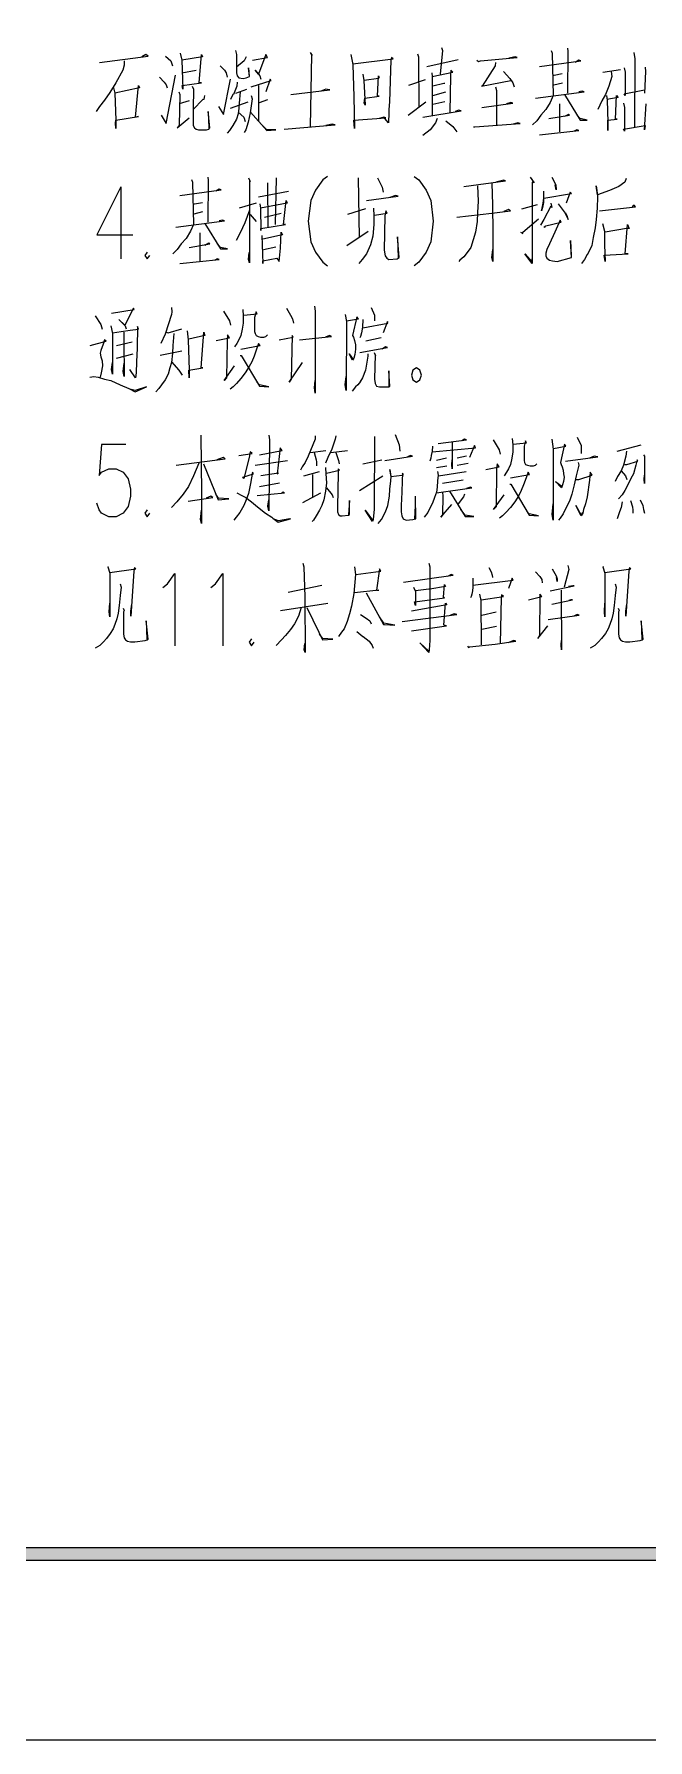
# Model space of a CAD drawing. Header units: millimetres. Extents: x 0 to 586, y 0 to 414.
# Drawn here: x 367.3 to 399.9, y 0 to 90.4 of the extents above; entities that cross this region are included whole.
import ezdxf

# ---------------------------------------------------------------- set-up
doc = ezdxf.new("R2010")
doc.units = ezdxf.units.MM

msp = doc.modelspace()

# ---------------------------------------------------------------- hatches: boundary and pattern name
h = msp.add_hatch(color=0)
h.dxf.hatch_style = 2
h.paths.add_polyline_path([(24.302861, 9.514417), (24.994306, 10.205861), (575.429944, 10.205861), (576.117861, 9.514417)])

# ---------------------------------------------------------------- linework, layer by layer
at = {"color": 0, "lineweight": 0}
for points in [[(0, 0), (585.632278, 0), (585.632278, 414.0835), (0, 414.0835)], [(387.861528, 72.365306), (387.787444, 72.629889), (387.604, 72.73925), (387.417028, 72.629889), (387.342944, 72.365306), (387.417028, 72.10425), (387.604, 71.994889), (387.787444, 72.10425)], [(24.302861, 9.514417), (24.994306, 10.205861), (575.429944, 10.205861), (576.117861, 9.514417)]]:
    msp.add_lwpolyline(points, close=True, dxfattribs=at)
for points in [[(378.001389, 89.577333), (378.054306, 89.355083), (378.054306, 88.384944), (378.103694, 88.236778), (378.184833, 88.123889), (378.417667, 88.088611), (378.572889, 88.123889), (378.756333, 88.197972), (378.703417, 88.646), (378.731639, 88.197972)], [(388.930444, 89.7255), (388.983361, 89.577333), (388.852833, 88.310861)], [(394.74775, 89.577333), (394.797139, 89.429167), (394.850056, 87.192556), (394.694833, 86.818611), (394.458472, 86.448194), (394.197417, 86.148333), (393.989278, 85.852), (393.756444, 85.626222)], [(395.608528, 89.690222), (395.633222, 89.538528), (395.608528, 87.305444)], [(372.106472, 89.019944), (372.106472, 88.794167), (372.028861, 88.533111), (371.661972, 87.862833), (371.348, 87.340722), (371.06225, 86.9315), (370.801194, 86.596361), (370.61775, 86.335306)], [(370.801194, 88.942333), (373.383528, 89.281), (373.253, 89.355083), (373.044861, 89.242194)], [(374.297222, 89.281), (374.582972, 89.019944), (374.660583, 88.758889)], [(375.080389, 89.429167), (375.158, 89.055222), (375.210917, 87.527694), (375.182694, 87.714667), (376.202222, 87.862833), (376.071694, 87.862833), (376.202222, 89.355083), (376.251611, 89.242194), (375.158, 89.055222)], [(377.193528, 88.758889), (377.426361, 88.533111), (377.503972, 88.384944), (377.556889, 88.162694)], [(378.572889, 89.242194), (378.470583, 89.019944), (378.054306, 88.684806)], [(378.915083, 89.055222), (379.694722, 89.203389), (379.617111, 89.355083), (379.225528, 88.310861), (379.042083, 88.533111), (379.303139, 88.236778), (379.356056, 88.049806)], [(381.966611, 89.464444), (382.068917, 89.316278), (382.044222, 89.355083), (381.966611, 85.516861)], [(384.129139, 89.355083), (384.234972, 88.832972), (384.287889, 87.118472), (384.312583, 85.442778), (384.287889, 85.887278), (385.981222, 86.000167), (385.878917, 86.038972), (385.617861, 85.961361)], [(384.234972, 88.86825), (386.372806, 89.129306), (386.2705, 89.203389), (386.242278, 89.055222), (386.164667, 86.857417), (386.139972, 86.448194), (386.139972, 86.148333), (386.11175, 85.887278), (386.11175, 85.739111), (385.928306, 85.961361)], [(387.649861, 89.390361), (387.702778, 89.242194), (387.702778, 89.129306), (387.731, 86.557556)], [(388.147278, 88.720083), (389.815917, 89.094028)], [(390.807222, 89.055222), (390.884833, 88.981139), (390.990667, 89.019944), (392.945056, 89.203389), (392.84275, 89.242194), (392.504083, 89.168111)], [(391.798528, 88.942333), (391.773833, 88.758889), (391.092972, 87.675861), (391.043583, 87.675861), (392.606389, 87.975722)], [(394.119806, 88.720083), (396.310556, 89.019944), (396.20825, 89.055222), (396.024806, 88.942333)], [(398.607139, 88.646), (398.660056, 88.42375), (398.660056, 87.192556), (398.607139, 87.266639), (399.70075, 87.492417)], [(399.12925, 89.464444), (399.182167, 89.129306), (399.153944, 85.516861)], [(399.728972, 88.684806), (399.753667, 88.459028), (399.70075, 87.305444)], [(373.98325, 88.162694), (374.219611, 87.901639), (374.321917, 87.749944), (374.374833, 87.601778)], [(374.060861, 86.148333), (374.321917, 85.703833), (374.819333, 88.272056)], [(375.158, 88.384944), (375.912944, 88.533111)], [(377.112389, 86.596361), (377.373444, 86.187139), (377.740333, 88.049806)], [(378.103694, 87.901639), (378.079, 87.675861), (377.895556, 87.231361), (377.870861, 87.231361), (377.740333, 86.970306)], [(378.833944, 87.640583), (379.902861, 87.975722), (379.853472, 88.049806), (379.617111, 87.379528)], [(384.757083, 88.310861), (384.81, 87.975722), (384.887611, 86.670444), (384.834694, 86.783333), (384.859389, 87.044389), (385.617861, 87.15375), (385.54025, 87.15375), (385.589639, 88.236778), (385.617861, 88.162694), (385.589639, 88.088611), (384.834694, 87.975722)], [(388.069667, 88.011), (387.180667, 87.714667)], [(388.408333, 88.384944), (388.433028, 88.197972), (388.433028, 86.113056)], [(388.433028, 88.197972), (389.530167, 88.42375), (389.424333, 88.533111), (389.399639, 88.236778), (389.371417, 86.300028)], [(389.113889, 87.827556), (389.060972, 87.827556), (388.46125, 87.675861)], [(392.214806, 88.459028), (392.557, 88.088611), (392.712222, 87.862833), (392.789833, 87.640583)], [(394.850056, 88.272056), (394.902972, 88.272056), (395.31925, 88.346139)], [(394.878278, 87.749944), (395.347472, 87.862833)], [(397.929806, 88.459028), (397.9545, 88.197972), (397.799278, 87.675861), (397.615833, 87.231361), (397.432389, 86.896222), (397.22425, 86.448194)], [(397.485306, 88.42375), (398.423694, 88.571917)], [(371.531444, 87.601778), (371.609056, 87.305444), (371.661972, 85.887278), (371.661972, 85.442778), (371.637278, 85.739111), (371.661972, 85.887278), (372.861417, 86.07425), (372.706194, 86.038972), (372.861417, 87.714667), (372.914333, 87.601778), (371.609056, 87.305444)], [(374.99925, 87.379528), (375.052167, 87.231361), (375.027472, 85.590944), (374.921639, 85.478056), (375.549583, 86.000167)], [(375.549583, 86.896222), (375.027472, 86.744528)], [(375.704806, 87.675861), (375.782417, 87.527694), (375.757722, 86.483472), (375.757722, 85.739111), (375.757722, 85.590944), (375.835333, 85.478056), (375.912944, 85.403972), (376.043472, 85.365167), (376.463278, 85.365167), (376.590278, 85.403972), (376.643194, 85.478056), (376.565583, 86.335306), (376.590278, 85.478056)], [(376.357444, 87.192556), (376.33275, 86.970306), (376.279833, 86.970306), (375.757722, 86.448194)], [(378.262444, 87.379528), (378.209528, 86.783333), (378.184833, 86.522278), (378.156611, 86.222417), (378.054306, 85.926083), (377.870861, 85.590944), (377.687417, 85.329889), (377.556889, 85.181722)], [(377.740333, 86.522278), (378.678722, 86.857417)], [(378.026083, 87.305444), (378.601111, 87.527694)], [(378.833944, 87.192556), (378.886861, 87.005583), (378.784556, 86.261222), (378.678722, 85.777917), (378.548194, 85.365167), (378.470583, 85.217)], [(379.225528, 87.714667), (379.225528, 87.601778), (379.225528, 85.852)], [(379.278444, 86.818611), (379.722944, 86.970306)], [(380.947083, 87.231361), (383.007306, 87.492417), (382.982611, 87.492417), (382.799167, 87.527694), (382.538111, 87.414806)], [(387.155972, 86.148333), (388.094361, 86.857417)], [(388.46125, 87.192556), (389.163278, 87.379528)], [(389.113889, 86.857417), (388.46125, 86.70925)], [(391.798528, 87.640583), (391.851444, 87.453611), (391.851444, 85.590944)], [(393.911667, 87.044389), (396.494, 87.379528), (396.388167, 87.414806), (396.20825, 87.379528)], [(395.449778, 87.231361), (396.285861, 85.887278), (396.649222, 85.887278), (396.285861, 85.961361), (396.127111, 86.148333)], [(397.66875, 87.192556), (397.721667, 86.9315), (397.746361, 85.777917), (397.746361, 85.329889), (397.746361, 85.887278), (398.24025, 85.926083), (398.162639, 85.926083), (398.215556, 87.192556), (398.293167, 87.079667), (397.693444, 86.970306)], [(378.156611, 86.300028), (378.442361, 86.038972), (378.5235, 85.813194)], [(378.80925, 86.300028), (379.670028, 85.329889), (380.139222, 85.365167), (379.670028, 85.365167), (379.433667, 85.590944)], [(387.939139, 86.038972), (389.974667, 86.374111), (389.844139, 86.409389), (389.660694, 86.335306)], [(388.694083, 85.961361), (388.616472, 85.739111), (388.330722, 85.365167), (387.939139, 85.068833)], [(391.068278, 86.557556), (392.712222, 86.783333), (392.606389, 86.818611), (392.373556, 86.744528)], [(394.617222, 85.961361), (395.710833, 86.148333), (395.657917, 86.187139), (395.449778, 86.07425)], [(395.188722, 86.744528), (395.188722, 85.255806)], [(398.582444, 86.783333), (398.631833, 86.557556), (398.631833, 85.291083), (398.582444, 85.403972), (399.728972, 85.590944), (399.70075, 85.365167), (399.781889, 86.744528)], [(380.583722, 85.403972), (383.296583, 85.626222), (383.137833, 85.665028), (382.799167, 85.590944)], [(389.163278, 85.852), (389.530167, 85.552139), (389.738306, 85.255806)], [(390.623778, 85.516861), (390.704917, 85.516861), (393.103806, 85.703833), (392.973278, 85.739111), (392.736917, 85.665028)], [(394.119806, 85.107639), (396.20825, 85.329889), (396.102417, 85.365167), (395.971889, 85.291083)], [(371.930083, 82.345389), (370.656556, 79.798333), (372.568611, 79.798333)], [(371.930083, 82.345389), (371.930083, 78.521278)], [(375.676583, 82.7405), (375.7295, 82.592333), (375.782417, 80.355722), (375.627194, 79.985306), (375.390833, 79.611361), (375.129778, 79.315028), (374.921639, 79.015167), (374.685278, 78.792917)], [(376.537361, 82.853389), (376.565583, 82.705222), (376.537361, 80.468611)], [(378.703417, 82.818111), (378.781028, 82.631139), (378.756333, 82.666417), (378.756333, 78.306083), (378.703417, 78.493056), (378.731639, 78.867)], [(379.694722, 82.557056), (379.722944, 80.207556)], [(380.163917, 82.818111), (380.111, 80.355722)], [(382.887361, 82.892194), (382.633361, 82.70875), (382.248833, 82.161944), (381.994833, 81.615139), (381.867833, 80.525056), (381.994833, 79.431444), (382.248833, 78.888167), (382.633361, 78.341361), (382.887361, 78.157917)], [(384.513667, 82.818111), (384.563056, 79.650167)], [(385.529667, 82.818111), (385.790722, 82.331278), (385.843639, 82.070222)], [(387.473472, 82.892194), (387.727472, 82.70875), (388.112, 82.161944), (388.366, 81.615139), (388.493, 80.525056), (388.366, 79.431444), (388.112, 78.888167), (387.727472, 78.341361), (387.473472, 78.157917)], [(390.8425, 82.405361), (390.870722, 81.586917), (390.8425, 80.990722), (390.817806, 80.507417), (390.740194, 79.9465), (390.609667, 79.537278), (390.479139, 79.128056), (390.295694, 78.867), (390.11225, 78.641222), (389.904111, 78.457778), (389.851194, 78.383694)], [(390.11225, 82.370083), (392.331222, 82.666417), (392.225389, 82.705222), (391.809111, 82.592333)], [(391.600972, 82.51825), (391.625667, 81.399944), (391.650361, 79.911222), (391.650361, 78.718833), (391.650361, 78.383694), (391.600972, 78.605944), (391.650361, 79.015167)], [(393.632972, 82.853389), (393.841111, 82.557056), (393.738806, 82.592333), (393.738806, 78.979889), (393.738806, 78.567139), (393.738806, 78.270806), (393.347222, 78.792917), (393.738806, 78.344889), (393.738806, 78.531861)], [(394.783028, 82.853389), (394.991167, 82.444167), (395.015861, 82.183111), (394.962944, 82.444167)], [(398.720028, 82.779306), (398.642417, 82.592333), (398.328444, 82.370083), (397.834556, 82.144306), (397.206611, 81.922056), (397.129, 82.405361), (397.206611, 81.88325), (397.206611, 81.809167), (397.181917, 81.212972), (397.129, 80.616778), (397.076083, 80.172278), (396.973778, 79.650167), (396.896167, 79.237417), (396.712722, 78.828194), (396.659806, 78.754111), (396.504583, 78.493056), (396.345833, 78.270806)], [(375.052167, 81.88325), (377.242917, 82.183111), (377.140611, 82.221917), (376.957167, 82.109028)], [(375.782417, 81.43875), (375.835333, 81.43875), (376.251611, 81.512833)], [(379.095, 81.474028), (378.209528, 81.212972)], [(379.225528, 81.809167), (380.816556, 82.109028)], [(379.303139, 81.43875), (379.331361, 81.212972), (379.356056, 80.020583), (379.356056, 80.133472), (380.661333, 80.355722), (380.5555, 80.355722), (380.686028, 81.625722), (380.738944, 81.474028), (379.331361, 81.212972)], [(384.954639, 81.625722), (386.626806, 81.847972), (386.496278, 81.88325), (386.182306, 81.773889)], [(393.192, 81.177694), (394.024556, 81.399944)], [(394.730111, 81.474028), (394.783028, 81.251778), (394.730111, 81.325861), (394.363222, 80.616778), (394.183306, 80.320444)], [(394.338528, 82.109028), (394.338528, 81.735083), (394.338528, 81.512833), (394.285611, 81.251778), (394.232694, 81.064806), (394.260917, 81.212972), (394.313833, 81.474028), (394.363222, 81.735083), (395.823722, 81.996139), (395.746111, 82.070222), (395.537972, 81.474028)], [(395.121694, 81.43875), (395.485056, 80.951917), (395.643806, 80.616778), (395.615583, 80.768472), (395.513278, 80.951917)], [(374.844028, 80.207556), (377.426361, 80.542694), (377.320528, 80.5815), (377.140611, 80.542694)], [(375.807111, 80.916639), (376.279833, 81.029528)], [(378.756333, 81.103611), (378.495278, 80.433333), (378.258917, 79.911222), (378.050778, 79.498472)], [(378.781028, 80.877833), (379.095, 80.507417)], [(379.5395, 80.729667), (380.424972, 80.951917)], [(384.90525, 81.177694), (383.938639, 80.877833)], [(385.321528, 81.212972), (385.346222, 80.80375), (385.346222, 80.355722), (385.296833, 79.72425), (385.166306, 79.276222), (384.954639, 78.792917), (384.721806, 78.493056), (384.538361, 78.270806)], [(385.374444, 80.842556), (386.051778, 80.951917), (385.974167, 81.064806), (385.92125, 80.80375), (385.896556, 78.979889), (385.945944, 78.680028), (386.027083, 78.567139), (386.129389, 78.493056), (386.573889, 78.531861), (386.676194, 78.605944), (386.598583, 79.685444), (386.626806, 78.567139)], [(389.748889, 80.729667), (391.600972, 80.951917), (392.592278, 81.064806), (392.486444, 81.138889), (392.225389, 81.029528)], [(393.110861, 79.9465), (393.241389, 79.872417), (393.241389, 79.9465), (394.077472, 80.655583)], [(394.363222, 80.246361), (394.416139, 80.207556), (394.469056, 80.281639), (395.276917, 80.468611), (395.224, 80.5815), (394.93825, 79.9465), (394.6525, 79.315028), (394.521972, 79.015167), (394.469056, 78.828194), (394.469056, 78.680028), (394.521972, 78.567139), (394.6525, 78.457778), (394.807722, 78.418972), (395.068778, 78.383694), (395.823722, 78.605944), (395.774333, 79.498472), (395.799028, 78.680028)], [(397.312444, 81.064806), (399.217444, 81.287056), (399.136306, 81.364667), (399.034, 81.287056)], [(376.121083, 79.911222), (376.121083, 78.418972)], [(376.382139, 80.394528), (377.218222, 79.053972), (377.581583, 79.053972), (377.218222, 79.128056), (377.059472, 79.315028)], [(379.408972, 79.759528), (379.461889, 78.270806), (379.461889, 78.418972), (380.192139, 78.567139), (380.322667, 78.383694), (380.400278, 79.08925), (380.424972, 79.9465), (380.502583, 79.798333), (379.461889, 79.576083)], [(383.913944, 79.237417), (385.035778, 79.985306)], [(397.467667, 80.394528), (397.5735, 79.985306), (397.5735, 79.276222), (397.598194, 78.383694), (397.545278, 78.718833), (398.825861, 78.792917), (398.667111, 78.792917), (398.797639, 80.355722), (398.87525, 80.133472), (398.744722, 80.133472), (397.598194, 79.9465)], [(373.330611, 78.888167), (373.203611, 78.704722), (373.330611, 78.521278), (373.457611, 78.704722)], [(375.546056, 79.128056), (376.643194, 79.315028), (376.590278, 79.350306), (376.382139, 79.237417)], [(379.486583, 79.015167), (380.139222, 79.163333)], [(375.052167, 78.270806), (377.140611, 78.493056), (377.034778, 78.531861), (376.90425, 78.457778)], [(382.202972, 76.016556), (382.227667, 75.7555), (382.227667, 71.398694), (382.202972, 71.695028), (382.227667, 72.068972)], [(370.568361, 75.497972), (370.857639, 75.049944), (370.93525, 74.788889)], [(371.429139, 75.646139), (372.628583, 75.833111), (372.603889, 75.907194), (372.134694, 75.011139), (371.820722, 75.311), (372.159389, 74.975861), (372.212306, 74.824167)], [(374.611194, 75.942472), (374.639417, 75.720222), (374.611194, 75.572056), (374.272528, 74.527833), (374.039694, 74.044528)], [(377.376972, 75.7555), (377.690944, 75.236917), (377.743861, 75.011139)], [(378.392972, 75.833111), (378.421194, 75.497972), (378.421194, 75.124028), (378.368278, 74.788889), (378.290667, 74.45375), (378.184833, 74.227972), (378.082528, 74.044528), (377.952, 73.857556)], [(378.445889, 75.53325), (379.151444, 75.607333), (379.098528, 75.720222), (379.020917, 75.420361), (379.020917, 75.159306), (379.020917, 74.937056), (379.020917, 74.676), (379.045611, 74.563111), (379.098528, 74.45375), (379.204361, 74.414944), (379.334889, 74.379667), (379.514806, 74.379667), (379.620639, 74.414944), (379.69825, 74.489028)], [(380.717778, 75.907194), (380.925917, 75.53325), (381.028222, 75.346278), (381.081139, 75.124028)], [(383.818694, 75.572056), (383.899833, 75.198111), (383.871611, 71.546861), (383.818694, 71.843194), (383.871611, 72.291222)], [(383.899833, 75.236917), (384.52425, 75.346278), (384.446639, 75.459167), (384.210278, 74.45375), (384.263194, 74.379667), (384.316111, 74.192694), (384.369028, 73.966917), (384.369028, 73.744667), (384.340806, 73.448333), (384.287889, 73.261361), (384.210278, 73.148472), (384.030361, 73.483611), (384.2385, 73.187278)], [(384.760611, 75.311), (384.732389, 74.901778), (384.679472, 74.601917), (384.630083, 74.414944), (384.601861, 74.340861)], [(384.760611, 74.862972), (386.090583, 75.124028), (386.062361, 75.198111), (385.829528, 74.601917)], [(385.201583, 75.942472), (385.385028, 75.53325), (385.385028, 75.236917)], [(370.307306, 73.931639), (371.143389, 74.153889), (371.065778, 74.227972), (370.988167, 74.005722), (370.857639, 73.670583), (370.829417, 73.522417), (370.857639, 73.335444), (370.93525, 73.113194), (370.959944, 72.852139), (370.882333, 72.478194), (370.829417, 72.255944)], [(371.404444, 74.975861), (371.482056, 74.563111), (371.482056, 72.887417), (371.482056, 72.404111), (371.429139, 72.665167), (371.482056, 73.035583)], [(371.482056, 74.601917), (371.95125, 74.676), (372.420444, 74.750083), (372.864944, 74.788889), (372.812028, 74.937056), (372.787333, 73.783472), (372.759111, 73.074389), (372.734417, 72.478194), (372.709722, 72.217139), (372.39575, 72.665167)], [(372.081778, 74.640722), (372.081778, 73.709389), (372.11, 72.813333), (372.11, 72.774528), (372.11, 72.291222), (372.057083, 72.552278), (372.11, 73.000306)], [(374.741722, 74.563111), (374.692333, 73.931639), (374.664111, 73.522417), (374.611194, 73.035583), (374.533583, 72.73925), (374.431278, 72.404111), (374.272528, 72.10425), (374.089083, 71.843194), (373.933861, 71.65975), (373.778639, 71.472778)], [(374.325444, 74.640722), (374.431278, 74.601917), (375.161528, 74.824167)], [(375.447278, 74.714806), (375.500194, 74.227972), (375.553111, 72.626361), (375.553111, 72.217139), (375.524889, 72.626361), (376.283361, 72.73925), (376.177528, 72.73925), (376.33275, 74.640722), (376.385667, 74.45375), (375.524889, 74.266778)], [(376.985389, 74.192694), (377.690944, 74.340861), (377.585111, 74.489028), (377.560417, 74.192694), (377.532194, 72.217139), (377.401667, 72.068972), (377.952, 72.852139)], [(380.326194, 74.227972), (381.056444, 74.379667), (381.003528, 74.45375), (380.950611, 72.143056), (380.844778, 71.994889), (381.550333, 73.035583)], [(381.395111, 74.227972), (383.088444, 74.414944), (382.986139, 74.45375), (382.778, 74.379667)], [(385.723694, 74.340861), (384.915833, 74.153889)], [(371.690194, 73.931639), (372.526278, 74.118611)], [(371.690194, 73.261361), (372.579194, 73.483611)], [(375.161528, 73.631778), (374.011472, 73.409528)], [(378.290667, 73.744667), (379.306667, 73.931639), (379.229056, 74.044528), (379.123222, 73.744667), (378.996222, 73.370722), (378.865694, 73.074389), (378.735167, 72.813333), (378.5235, 72.478194), (378.290667, 72.178333), (378.054306, 71.920806), (377.874389, 71.733833), (377.715639, 71.620944)], [(378.262444, 73.409528), (378.315361, 73.409528), (379.281972, 71.769111), (379.775861, 71.733833), (379.281972, 71.843194), (379.151444, 71.994889)], [(385.021667, 73.483611), (385.021667, 73.370722), (384.891139, 72.626361), (384.732389, 72.217139), (384.601861, 71.994889), (384.630083, 72.030167), (384.499556, 71.843194), (384.369028, 71.733833), (384.185583, 71.508056)], [(384.601861, 73.557694), (386.062361, 73.81875), (385.960056, 73.857556), (385.776611, 73.744667)], [(385.360333, 73.557694), (385.437944, 73.409528), (385.409722, 73.448333), (385.385028, 72.143056), (385.409722, 71.920806), (385.490861, 71.769111), (385.646083, 71.733833), (386.062361, 71.733833), (386.139972, 71.733833), (386.192889, 71.769111), (386.139972, 72.591083), (386.139972, 71.733833)], [(374.611194, 73.074389), (375.002778, 72.626361), (375.186222, 72.365306)], [(370.282611, 72.255944), (370.49075, 72.291222), (370.727111, 72.255944), (371.065778, 72.143056), (371.404444, 72.068972), (371.898333, 71.843194), (372.342833, 71.65975), (372.6815, 71.472778), (373.281222, 71.733833), (372.6815, 71.546861), (372.39575, 71.620944)], [(376.174, 69.18325), (376.198694, 66.128194), (376.198694, 64.487778), (376.149306, 64.710028), (376.198694, 65.196861)], [(379.772333, 69.18325), (379.800556, 68.922194), (379.772333, 65.158056), (379.722944, 65.419111), (379.772333, 65.75425)], [(382.224139, 69.144444), (382.224139, 68.957472), (381.860778, 68.064944), (381.702028, 67.729806), (381.546806, 67.504028), (381.4445, 67.320583)], [(383.321278, 69.144444), (383.293056, 68.957472), (383.113139, 68.435361), (382.905, 67.990861), (382.774472, 67.691)], [(385.3815, 69.109167), (385.356806, 65.232139), (385.328583, 64.897), (385.303889, 64.710028), (385.275667, 64.600667), (384.884083, 65.196861), (385.275667, 64.67475)], [(386.478639, 69.218528), (386.686778, 68.661139), (386.711472, 68.326)], [(388.747, 68.735222), (390.260417, 68.922194), (390.154583, 68.957472), (389.999361, 68.883389)], [(389.501944, 68.809306), (389.501944, 67.394667), (389.47725, 67.616917), (389.501944, 67.877972)], [(391.668, 68.922194), (391.981972, 68.400083), (392.031361, 68.177833)], [(392.684, 68.996278), (392.712222, 68.661139), (392.712222, 68.287194), (392.659306, 67.952056), (392.581694, 67.616917), (392.475861, 67.394667), (392.373556, 67.207694), (392.243028, 67.020722)], [(392.736917, 68.696417), (393.442472, 68.774028), (393.389556, 68.883389), (393.311944, 68.587056), (393.311944, 68.326), (393.311944, 68.100222), (393.311944, 67.839167), (393.336639, 67.729806), (393.389556, 67.616917), (393.491861, 67.581639), (393.622389, 67.542833), (393.805833, 67.542833), (393.911667, 67.581639), (393.989278, 67.655722)], [(394.772444, 68.957472), (394.850056, 68.435361), (394.850056, 64.67475), (394.797139, 64.971083), (394.850056, 65.532)], [(396.127111, 69.070361), (396.33525, 68.622333), (396.33525, 68.474167), (396.33525, 68.213111)], [(372.184083, 68.67525), (370.910556, 68.67525), (370.783556, 67.034833), (370.910556, 67.218278), (371.291556, 67.398194), (371.676083, 67.398194), (372.057083, 67.218278), (372.311083, 66.854917), (372.438083, 66.308111), (372.438083, 65.94475), (372.311083, 65.397944), (372.057083, 65.034583), (371.676083, 64.851139), (371.291556, 64.851139), (370.910556, 65.034583), (370.783556, 65.2145), (370.656556, 65.577861)], [(374.868722, 67.581639), (377.451056, 67.916778), (377.34875, 67.990861), (377.010083, 67.877972)], [(378.181306, 68.100222), (378.886861, 68.213111), (378.781028, 68.287194), (378.731639, 67.990861), (378.442361, 66.872556), (378.389444, 66.946639), (378.964472, 67.133611), (378.911556, 67.207694), (378.80925, 66.6115), (378.703417, 66.089389), (378.572889, 65.75425), (378.442361, 65.454389), (378.234222, 65.083972), (378.050778, 64.822917), (377.92025, 64.67475)], [(379.042083, 67.581639), (380.763639, 67.839167)], [(379.278444, 68.139028), (380.477889, 68.361278), (380.372056, 68.512972), (380.216833, 67.133611), (380.294444, 67.168889), (379.356056, 67.020722)], [(381.963083, 68.251917), (382.799167, 68.361278)], [(382.17475, 68.251917), (382.277056, 67.877972), (382.305278, 67.765083), (382.305278, 67.542833)], [(383.060222, 68.251917), (383.945694, 68.361278)], [(383.321278, 68.251917), (383.4765, 67.839167), (383.504722, 67.655722)], [(384.757083, 67.655722), (385.773083, 67.877972)], [(385.928306, 67.839167), (387.388806, 68.064944), (387.2865, 68.100222), (387.12775, 68.026139)], [(388.457722, 68.587056), (388.433028, 68.326), (388.380111, 68.100222), (388.355417, 67.952056), (388.3025, 67.803889)], [(388.433028, 68.287194), (390.729611, 68.512972), (390.676694, 68.622333), (390.415639, 67.990861)], [(389.187972, 67.952056), (388.669389, 67.839167)], [(390.260417, 68.064944), (389.763, 67.952056)], [(394.87475, 68.474167), (395.527389, 68.587056), (395.449778, 68.696417), (395.241639, 67.729806), (395.266333, 67.616917), (395.31925, 67.504028), (395.372167, 67.320583), (395.396861, 67.133611), (395.425083, 66.946639), (395.396861, 66.724389), (395.343944, 66.537417), (395.294556, 66.38925), (394.980583, 66.724389), (395.31925, 66.463333)], [(395.502694, 67.803889), (397.22425, 68.026139), (397.016111, 68.064944), (396.77975, 67.952056)], [(398.737667, 68.326), (398.709444, 68.064944), (398.578917, 67.581639), (398.448389, 67.281778), (398.268472, 66.985444), (398.137944, 66.724389)], [(398.24025, 68.326), (399.517306, 68.661139)], [(398.656528, 67.616917), (398.762361, 67.616917), (399.337389, 67.803889), (399.309167, 67.877972), (399.231556, 67.581639), (399.101028, 67.133611), (398.9705, 66.872556), (398.815278, 66.537417), (398.656528, 66.237556), (398.501306, 66.015306), (398.317861, 65.793056)], [(399.647833, 68.139028), (399.70075, 68.064944), (399.70075, 66.6115), (399.676056, 66.83375), (399.70075, 67.059528)], [(376.068167, 67.691), (375.782417, 67.020722), (375.521361, 66.463333), (375.235611, 66.050583), (374.896944, 65.641361), (374.607667, 65.345028)], [(376.304528, 67.655722), (377.087694, 65.75425), (377.659194, 65.793056), (377.112389, 65.828333), (376.957167, 66.050583)], [(381.624417, 67.020722), (382.4605, 67.242972)], [(382.774472, 67.46875), (382.799167, 67.133611), (382.823861, 66.646778), (382.774472, 66.202278), (382.693333, 65.75425), (382.591028, 65.454389), (382.4605, 65.196861), (382.277056, 64.897), (382.146528, 64.67475), (382.068917, 64.600667)], [(382.093611, 67.094806), (382.093611, 65.867139)], [(382.823861, 67.168889), (383.529417, 67.320583), (383.451806, 67.394667), (383.451806, 67.168889), (383.423583, 65.380306), (383.423583, 65.11925), (383.4765, 64.971083), (383.554111, 64.897), (383.659944, 64.897), (383.998611, 64.935806), (384.051528, 64.971083), (384.051528, 65.715444), (383.998611, 64.971083)], [(384.573639, 66.237556), (385.826, 67.020722)], [(385.564944, 64.487778), (385.744861, 64.710028), (385.956528, 65.11925), (386.087056, 65.454389), (386.164667, 65.941222), (386.189361, 66.311639), (386.242278, 66.759667), (386.266972, 66.985444), (386.189361, 67.355861), (386.242278, 66.985444), (386.842, 67.059528), (386.919611, 67.094806), (386.866694, 67.168889), (386.842, 66.759667), (386.817306, 66.163472), (386.789083, 65.454389), (386.789083, 65.11925), (386.817306, 64.897), (386.894917, 64.748833), (387.050139, 64.67475), (387.417028, 64.710028), (387.57225, 64.748833), (387.547556, 65.941222)], [(388.718778, 67.242972), (388.747, 67.059528), (388.718778, 66.759667), (388.694083, 66.424528), (388.669389, 66.163472), (388.563556, 65.867139), (388.457722, 65.567278), (388.327194, 65.345028), (388.200194, 65.083972), (388.01675, 64.822917)], [(388.669389, 67.46875), (389.216194, 67.542833)], [(388.771694, 67.020722), (390.232194, 67.242972)], [(389.763, 67.581639), (390.338028, 67.691)], [(391.276417, 67.355861), (391.981972, 67.504028), (391.876139, 67.655722), (391.851444, 67.355861), (391.823222, 65.380306), (391.692694, 65.232139), (392.243028, 66.015306)], [(392.581694, 66.907833), (393.597694, 67.094806), (393.520083, 67.207694), (393.41425, 66.907833), (393.283722, 66.537417), (393.153194, 66.237556), (393.022667, 65.9765), (392.814528, 65.641361), (392.581694, 65.345028), (392.345333, 65.083972), (392.161889, 64.897), (392.006667, 64.784111)], [(396.180028, 67.729806), (396.204722, 67.581639), (396.074194, 67.020722), (395.971889, 66.537417), (395.841361, 66.050583), (395.710833, 65.680167), (395.527389, 65.306222), (395.372167, 65.009889), (395.213417, 64.784111), (395.135806, 64.67475)], [(396.074194, 66.83375), (396.204722, 66.83375), (396.910278, 67.059528), (396.807972, 67.207694), (396.77975, 66.798472), (396.649222, 65.902417), (396.571611, 65.532), (396.465778, 65.232139), (396.416389, 65.045167), (396.33525, 64.897), (396.0495, 65.454389), (396.33525, 64.935806), (396.416389, 65.083972)], [(398.448389, 67.281778), (398.68475, 67.020722), (398.762361, 66.83375)], [(378.079, 66.128194), (378.340056, 65.9765), (378.548194, 65.867139), (378.862167, 65.641361), (379.172611, 65.380306), (379.592417, 65.045167), (379.931083, 64.822917), (379.980472, 64.784111), (380.26975, 64.561861), (380.922389, 64.748833), (380.894167, 64.748833), (380.294444, 64.635944), (380.008694, 64.748833)], [(379.147917, 65.9765), (380.608417, 66.128194), (380.530806, 66.163472), (380.453194, 66.089389)], [(379.278444, 66.463333), (380.347361, 66.646778)], [(381.5715, 65.606083), (382.538111, 66.128194)], [(382.823861, 66.38925), (383.137833, 66.015306), (383.19075, 65.867139)], [(388.669389, 66.128194), (390.546167, 66.38925), (390.468556, 66.424528), (390.260417, 66.350444)], [(388.979833, 66.128194), (389.008056, 65.9765), (388.979833, 64.935806), (388.902222, 64.822917), (389.47725, 65.493194)], [(390.076972, 66.798472), (388.979833, 66.6115)], [(389.346722, 66.202278), (390.179278, 64.858194), (390.652, 64.858194), (390.179278, 64.935806), (389.946444, 65.232139)], [(390.154583, 66.050583), (390.101667, 65.902417), (389.815917, 65.532)], [(392.553472, 66.572694), (392.606389, 66.572694), (393.573, 64.935806), (394.066889, 64.897), (393.573, 65.009889), (393.442472, 65.158056)], [(373.330611, 65.2145), (373.203611, 65.034583), (373.330611, 64.851139), (373.457611, 65.034583)], [(375.496667, 65.680167), (376.798417, 65.867139), (376.696111, 65.941222), (376.45975, 65.828333)], [(387.519333, 64.748833), (387.547556, 65.454389)], [(398.501306, 65.641361), (398.448389, 65.345028), (398.370778, 65.11925), (398.293167, 64.897), (398.24025, 64.748833)], [(398.945806, 65.715444), (399.048111, 65.380306), (399.076333, 65.196861), (399.076333, 65.045167)], [(399.467917, 65.75425), (399.598444, 65.454389), (399.647833, 65.232139), (399.70075, 65.045167)], [(371.263333, 62.19825), (371.238639, 62.19825), (371.340944, 61.863111), (371.340944, 59.552417), (371.31625, 59.813472), (371.340944, 60.2615)], [(371.340944, 61.898389), (372.723833, 62.085361), (372.646222, 62.159444), (372.621528, 61.972472), (372.462778, 59.587694), (372.462778, 59.84875), (372.515694, 60.222694)], [(374.145528, 61.108167), (374.403056, 61.291611), (374.784056, 61.838417), (374.784056, 58.014306)], [(376.696111, 61.108167), (376.950111, 61.291611), (377.331111, 61.838417), (377.331111, 58.014306)], [(381.5715, 62.385222), (381.624417, 62.19825), (381.677333, 60.596639), (381.702028, 57.650944), (381.652639, 57.799111), (381.677333, 58.13425)], [(384.312583, 62.19825), (384.3655, 61.789028), (384.284361, 60.780083), (384.153833, 60.109806), (384.051528, 59.700583), (383.921, 59.291361), (383.765778, 58.917417), (383.63525, 58.730444), (383.4765, 58.508194)], [(384.390194, 61.789028), (385.720167, 61.972472), (385.642556, 62.085361), (385.487333, 60.967056), (385.614333, 60.967056), (384.312583, 60.818889)], [(386.919611, 61.376278), (389.554861, 61.750222), (389.449028, 61.789028), (389.240889, 61.676139)], [(388.249583, 62.385222), (388.3025, 62.19825), (388.3025, 58.285944), (388.277806, 57.799111), (388.249583, 57.650944), (387.780389, 58.173056), (388.249583, 57.725028)], [(390.599083, 61.602056), (390.599083, 61.302194), (390.599083, 61.11875), (390.570861, 60.931778), (390.546167, 60.744806), (390.49325, 60.631917), (390.468556, 60.557833)], [(390.599083, 61.228111), (392.736917, 61.489167), (392.684, 61.602056), (392.475861, 61.041139)], [(391.431639, 62.159444), (391.562167, 61.937194), (391.615083, 61.750222), (391.639778, 61.637333)], [(393.911667, 61.937194), (394.1445, 61.676139), (394.250333, 61.527972), (394.275028, 61.341)], [(394.797139, 62.085361), (395.005278, 61.714944), (395.058194, 61.56325), (395.058194, 61.415083), (395.0335, 61.637333)], [(395.633222, 62.272333), (395.686139, 62.050083), (395.425083, 61.11875)], [(397.51, 62.19825), (397.485306, 62.19825), (397.587611, 61.863111), (397.587611, 59.552417), (397.562917, 59.813472), (397.587611, 60.2615)], [(397.587611, 61.898389), (398.9705, 62.085361), (398.892889, 62.159444), (398.868194, 61.972472), (398.709444, 59.587694), (398.709444, 59.84875), (398.762361, 60.222694)], [(371.891278, 61.302194), (371.940667, 61.11875), (371.891278, 60.670722), (371.838361, 60.148611), (371.785444, 59.739389), (371.707833, 59.439528), (371.602, 59.143194), (371.524389, 58.917417), (371.369167, 58.656361), (371.161028, 58.395306), (371.002278, 58.211861), (370.818833, 58.024889), (370.557778, 57.876722)], [(380.791861, 60.857694), (382.591028, 61.228111)], [(384.937, 60.818889), (385.850694, 59.143194), (385.903611, 59.143194), (386.450417, 59.104389), (385.875389, 59.217278), (385.642556, 59.552417)], [(387.441722, 61.11875), (387.547556, 60.892972), (387.547556, 60.335583), (387.547556, 60.148611), (387.494639, 60.335583), (387.519333, 60.335583), (389.085667, 60.557833), (389.03275, 60.596639), (389.085667, 61.266917), (389.138583, 61.154028), (388.3025, 61.005861), (388.249583, 61.005861), (387.547556, 60.931778)], [(390.93775, 60.744806), (391.015361, 60.409667), (391.040056, 58.060167)], [(391.040056, 60.444944), (392.214806, 60.631917), (392.1125, 60.706), (392.084278, 60.557833), (392.031361, 58.13425)], [(393.544778, 60.444944), (394.250333, 60.631917), (394.1445, 60.744806), (394.119806, 58.547), (394.042194, 58.395306), (394.564306, 59.069111)], [(394.694833, 60.931778), (395.971889, 61.192833), (395.894278, 61.192833), (395.657917, 61.154028)], [(395.266333, 60.967056), (395.294556, 57.799111), (395.266333, 58.060167), (395.294556, 58.285944)], [(398.137944, 61.302194), (398.187333, 61.11875), (398.137944, 60.670722), (398.085028, 60.148611), (398.032111, 59.739389), (397.9545, 59.439528), (397.848667, 59.143194), (397.771056, 58.917417), (397.615833, 58.656361), (397.407694, 58.395306), (397.248944, 58.211861), (397.0655, 58.024889), (396.804444, 57.876722)], [(372.0465, 60.000444), (372.099417, 59.887556), (372.071194, 59.813472), (372.071194, 58.9915), (372.071194, 58.621083), (372.099417, 58.434111), (372.177028, 58.321222), (372.279333, 58.247139), (372.438083, 58.211861), (372.670917, 58.211861), (373.22125, 58.285944), (373.323556, 58.321222), (373.376472, 58.360028), (373.270639, 59.326639), (373.298861, 58.360028)], [(381.493889, 60.035722), (381.338667, 59.587694), (381.130528, 59.178472), (380.922389, 58.882139), (380.661333, 58.547), (380.449667, 58.321222), (380.163917, 58.024889)], [(380.400278, 59.887556), (382.905, 60.2615)], [(381.783167, 60.035722), (382.432278, 58.730444), (382.615722, 58.321222), (383.162528, 58.360028), (382.643944, 58.395306), (382.4605, 58.621083)], [(386.842, 59.291361), (389.738306, 59.665306), (389.607778, 59.700583), (389.399639, 59.6265)], [(387.335889, 58.808056), (389.187972, 59.069111), (389.057444, 59.104389), (389.138583, 60.2615), (389.216194, 60.183889), (387.335889, 59.84875)], [(391.068278, 59.6265), (391.823222, 59.813472)], [(394.772444, 60.222694), (395.866056, 60.444944), (395.788444, 60.444944), (395.686139, 60.409667)], [(398.293167, 60.000444), (398.346083, 59.887556), (398.317861, 59.813472), (398.317861, 58.9915), (398.317861, 58.621083), (398.346083, 58.434111), (398.423694, 58.321222), (398.526, 58.247139), (398.68475, 58.211861), (398.917583, 58.211861), (399.467917, 58.285944), (399.570222, 58.321222), (399.623139, 58.360028), (399.517306, 59.326639), (399.545528, 58.360028)], [(384.626556, 59.665306), (384.937, 59.478333), (385.120444, 59.326639), (385.198056, 59.178472)], [(391.851444, 59.030306), (391.068278, 58.882139)], [(394.589, 59.40425), (396.232944, 59.6265), (396.127111, 59.665306), (395.943667, 59.587694)], [(378.862167, 58.381194), (378.735167, 58.19775), (378.862167, 58.014306), (378.989167, 58.19775)], [(384.443111, 58.76925), (384.753556, 58.508194)], [(384.781778, 58.508194), (385.09575, 58.247139), (385.250972, 58.024889), (385.303889, 57.876722)], [(390.309806, 57.986083), (390.362722, 57.912), (390.415639, 57.950806), (391.770306, 58.098972), (392.867444, 58.247139), (392.761611, 58.285944), (392.451167, 58.173056)]]:
    msp.add_lwpolyline(points, dxfattribs=at)

doc.saveas('drawing.dxf')
